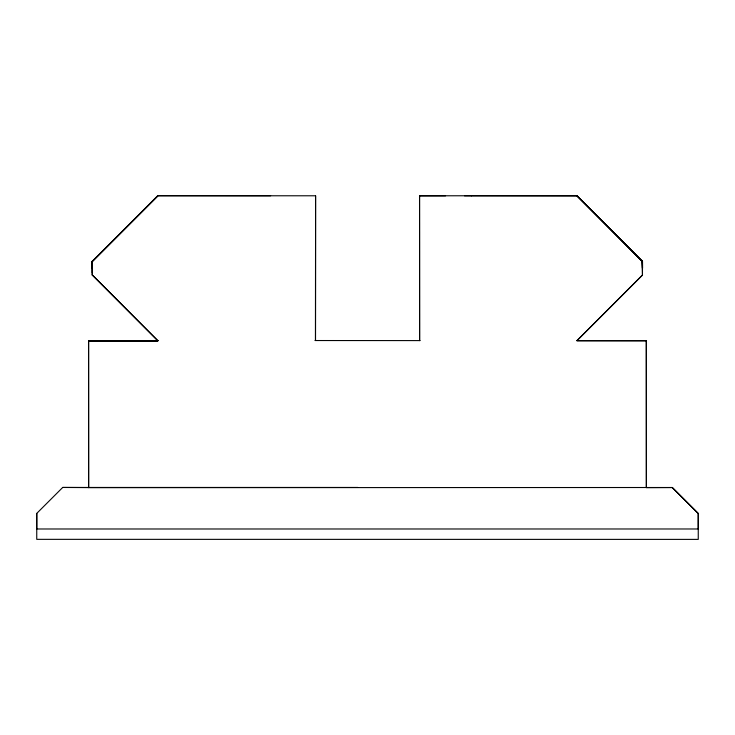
<?xml version="1.0" encoding="UTF-8"?>
<svg xmlns="http://www.w3.org/2000/svg" width="735" height="735" viewBox="0 0 735 735"><rect width="100%" height="100%" fill="white"/><g stroke="black" fill="none" stroke-linecap="round" stroke-linejoin="round"><path stroke-width="1.1" d="M357.826 487.452L62.705 487.461L36.759 513.397L36.75 528.989L698.25 528.979L698.25 513.453L672.304 487.507L88.613 487.663L88.586 340.783L157.814 340.663L88.586 340.783L88.641 487.59L62.705 487.452M315.581 195.786L315.49 340.516L315.581 195.786L157.951 195.758L92.279 261.338L92.279 268.027L92.279 261.274L157.887 195.694L92.279 261.403L92.261 268.202L92.261 275.074L157.887 340.728M419.547 195.804L419.611 340.571L419.547 195.804L576.837 195.694L642.473 261.338L642.509 268.229L642.473 261.338L576.837 195.694L471.273 195.611L576.837 195.694L642.151 261.476L642.473 275.074L576.837 340.7L646.322 340.755L646.377 487.645L672.304 487.535L698.25 513.453L698.25 539.389L36.75 539.343L36.759 513.397M642.473 261.32L642.463 275.065L576.911 340.746L646.313 340.746L646.368 487.516M92.362 261.467L157.887 195.694L270.645 195.767M642.151 261.476L642.473 268.202M464.483 195.786L471.457 195.786M99.804 340.81L157.869 340.81L88.586 340.819M314.984 340.535L420.089 340.599M419.611 195.813L445.557 195.813M92.298 274.927L157.869 340.81M92.288 272.768L92.279 261.274M92.261 261.32L92.261 275.074"/></g></svg>
